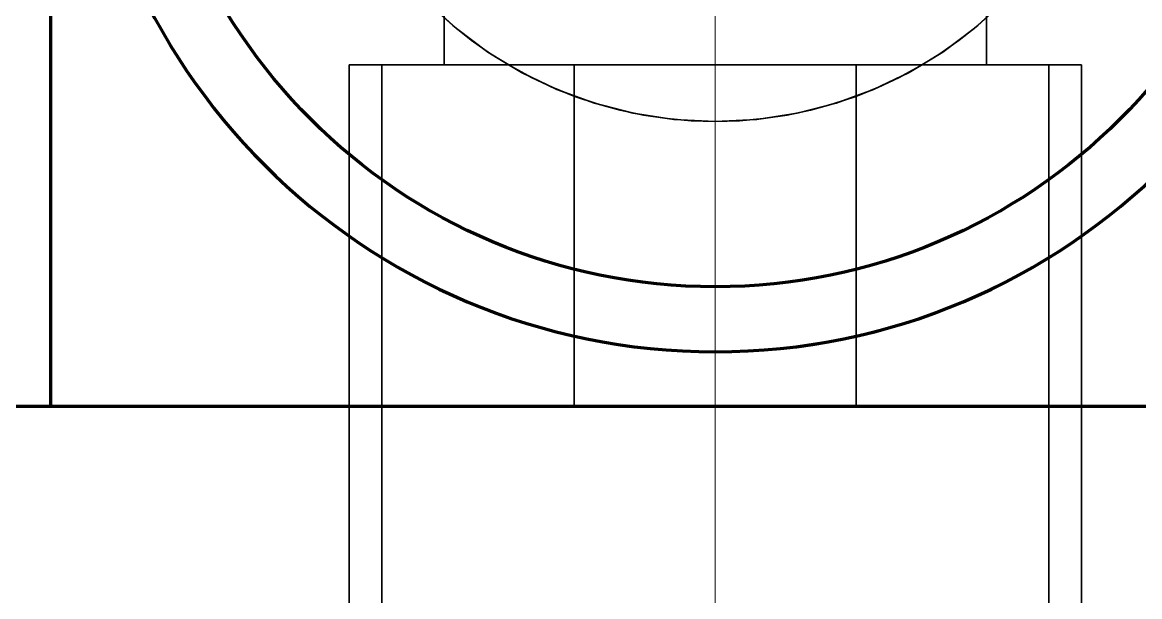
# Model space of a CAD drawing. Header units: millimetres. Extents: x 0 to 2382, y 0 to 420.
# Drawn here: x 159.235 to 163.356, y 304.093 to 306.212 of the extents above; entities that cross this region are included whole.
import ezdxf

# ---------------------------------------------------------------- set-up
doc = ezdxf.new("R2010")
doc.units = ezdxf.units.MM
doc.linetypes.add('IRAM-E-TRAZOS', pattern=[5, 4, -1])
doc.linetypes.add('IRAM-F-TRAZO-PUNTO', pattern=[20, 15, -2, 1, -2])
for name, color, linetype, lineweight in [('01-VISIBLE', 7, 'CONTINUOUS', 70), ('02-OCULTA', 4, 'IRAM-E-TRAZOS', 35), ('03-EJE', 1, 'IRAM-F-TRAZO-PUNTO', 18)]:
    doc.layers.add(name, color=color, linetype=linetype, lineweight=lineweight)

msp = doc.modelspace()

# ---------------------------------------------------------------- linework, layer by layer
at = {"layer": '01-VISIBLE'}
msp.add_line((159.3409, 304.7963), (159.3409, 307.7963), dxfattribs=at)
msp.add_lwpolyline([(159.2012, 304.7963), (159.2516, 304.7963), (159.3019, 304.7963), (159.3523, 304.7963), (159.4026, 304.7963), (159.4529, 304.7963), (159.5033, 304.7963), (159.5536, 304.7963), (159.6039, 304.7963), (159.6543, 304.7963), (159.7046, 304.7963), (159.7549, 304.7963), (159.8053, 304.7963), (159.8556, 304.7963), (159.9059, 304.7963), (159.9563, 304.7963), (160.0066, 304.7963), (160.0569, 304.7963), (160.1073, 304.7963), (160.1576, 304.7963), (160.2079, 304.7963), (160.2583, 304.7963), (160.3086, 304.7963), (160.359, 304.7963), (160.4093, 304.7963), (160.4596, 304.7963), (160.51, 304.7963), (160.5603, 304.7963), (160.6106, 304.7963), (160.661, 304.7963), (160.7113, 304.7963), (160.7616, 304.7963), (160.812, 304.7963), (160.8623, 304.7963), (160.9126, 304.7963), (160.963, 304.7963), (161.0133, 304.7963), (161.0636, 304.7963), (161.114, 304.7963), (161.1643, 304.7963), (161.2147, 304.7963), (161.265, 304.7963), (161.3153, 304.7963), (161.3657, 304.7963), (161.416, 304.7963), (161.4663, 304.7963), (161.5167, 304.7963), (161.567, 304.7963), (161.6173, 304.7963), (161.6677, 304.7963), (161.718, 304.7963), (161.7683, 304.7963), (161.8187, 304.7963), (161.869, 304.7963), (161.9193, 304.7963), (161.9697, 304.7963), (162.02, 304.7963), (162.0704, 304.7963), (162.1207, 304.7963), (162.171, 304.7963), (162.2214, 304.7963), (162.2717, 304.7963), (162.322, 304.7963), (162.3724, 304.7963), (162.4227, 304.7963), (162.473, 304.7963), (162.5234, 304.7963), (162.5737, 304.7963), (162.624, 304.7963), (162.6744, 304.7963), (162.7247, 304.7963), (162.775, 304.7963), (162.8254, 304.7963), (162.8757, 304.7963), (162.9261, 304.7963), (162.9764, 304.7963), (163.0267, 304.7963), (163.0771, 304.7963), (163.1274, 304.7963), (163.1777, 304.7963), (163.2281, 304.7963), (163.2784, 304.7963), (163.3287, 304.7963), (163.3791, 304.7963)], dxfattribs=at)
msp.add_circle((161.7909, 307.3463), 2.11, dxfattribs=at)
for start, end in [(90, -90), (-90, 90)]:
    msp.add_arc((161.7909, 307.3463), 2.35, start, end, dxfattribs=at)
at = {"layer": '02-OCULTA'}
for p, q in [((159.3409, 304.7963), (159.3409, 307.7963)), ((160.7909, 306.0549), (160.7909, 306.3349)), ((162.7909, 306.0549), (162.7909, 306.3349)), ((160.4409, 302.5549), (160.4409, 306.0549)), ((160.5609, 302.5549), (160.5609, 306.0549)), ((161.2709, 304.7963), (161.2709, 306.0549)), ((162.3109, 304.7963), (162.3109, 306.0549)), ((163.0209, 302.5549), (163.0209, 306.0549)), ((163.1409, 302.5549), (163.1409, 306.0549)), ((159.8409, 304.7963), (163.7409, 304.7963)), ((159.8409, 304.7963), (163.7409, 304.7963))]:
    msp.add_line(p, q, dxfattribs=at)
for points in [[(163.1409, 306.0549), (163.0909, 306.0549), (163.0409, 306.0549), (162.9909, 306.0549), (162.9409, 306.0549), (162.8909, 306.0549), (162.8409, 306.0549), (162.7909, 306.0549), (162.7409, 306.0549), (162.6909, 306.0549), (162.6409, 306.0549), (162.5909, 306.0549), (162.5409, 306.0549), (162.4909, 306.0549), (162.4409, 306.0549), (162.3909, 306.0549), (162.3409, 306.0549), (162.2909, 306.0549), (162.2409, 306.0549), (162.1909, 306.0549), (162.1409, 306.0549), (162.0909, 306.0549), (162.0409, 306.0549), (161.9909, 306.0549), (161.9409, 306.0549), (161.8909, 306.0549), (161.8409, 306.0549), (161.7909, 306.0549), (161.7409, 306.0549), (161.6909, 306.0549), (161.6409, 306.0549), (161.5909, 306.0549), (161.5409, 306.0549), (161.4909, 306.0549), (161.4409, 306.0549), (161.3909, 306.0549), (161.3409, 306.0549), (161.2909, 306.0549), (161.2409, 306.0549), (161.1909, 306.0549), (161.1409, 306.0549), (161.0909, 306.0549), (161.0409, 306.0549), (160.9909, 306.0549), (160.9409, 306.0549), (160.8909, 306.0549), (160.8409, 306.0549), (160.7909, 306.0549), (160.7409, 306.0549), (160.6909, 306.0549), (160.6409, 306.0549), (160.5909, 306.0549), (160.5409, 306.0549), (160.4909, 306.0549), (160.4409, 306.0549)], [(160.4409, 306.0549), (160.4909, 306.0549), (160.5409, 306.0549), (160.5909, 306.0549), (160.6409, 306.0549), (160.6909, 306.0549), (160.7409, 306.0549), (160.7909, 306.0549), (160.8409, 306.0549), (160.8909, 306.0549), (160.9409, 306.0549), (160.9909, 306.0549), (161.0409, 306.0549), (161.0909, 306.0549), (161.1409, 306.0549), (161.1909, 306.0549), (161.2409, 306.0549), (161.2909, 306.0549), (161.3409, 306.0549), (161.3909, 306.0549), (161.4409, 306.0549), (161.4909, 306.0549), (161.5409, 306.0549), (161.5909, 306.0549), (161.6409, 306.0549), (161.6909, 306.0549), (161.7409, 306.0549), (161.7909, 306.0549), (161.8409, 306.0549), (161.8909, 306.0549), (161.9409, 306.0549), (161.9909, 306.0549), (162.0409, 306.0549), (162.0909, 306.0549), (162.1409, 306.0549), (162.1909, 306.0549), (162.2409, 306.0549), (162.2909, 306.0549), (162.3409, 306.0549), (162.3909, 306.0549), (162.4409, 306.0549), (162.4909, 306.0549), (162.5409, 306.0549), (162.5909, 306.0549), (162.6409, 306.0549), (162.6909, 306.0549), (162.7409, 306.0549), (162.7909, 306.0549), (162.8409, 306.0549), (162.8909, 306.0549), (162.9409, 306.0549), (162.9909, 306.0549), (163.0409, 306.0549), (163.0909, 306.0549), (163.1409, 306.0549)], [(163.0209, 306.0549), (162.9706, 306.0549), (162.9204, 306.0549), (162.8702, 306.0549), (162.82, 306.0549), (162.7698, 306.0549), (162.7196, 306.0549), (162.6694, 306.0549), (162.6192, 306.0549), (162.569, 306.0549), (162.5188, 306.0549), (162.4686, 306.0549), (162.4184, 306.0549), (162.3682, 306.0549), (162.318, 306.0549), (162.2678, 306.0549), (162.2176, 306.0549), (162.1674, 306.0549), (162.1172, 306.0549), (162.067, 306.0549), (162.0168, 306.0549), (161.9666, 306.0549), (161.9164, 306.0549), (161.8662, 306.0549), (161.816, 306.0549), (161.7657, 306.0549), (161.7155, 306.0549), (161.6653, 306.0549), (161.6151, 306.0549), (161.5649, 306.0549), (161.5147, 306.0549), (161.4645, 306.0549), (161.4143, 306.0549), (161.3641, 306.0549), (161.3139, 306.0549), (161.2637, 306.0549), (161.2135, 306.0549), (161.1633, 306.0549), (161.1131, 306.0549), (161.0629, 306.0549), (161.0127, 306.0549), (160.9625, 306.0549), (160.9123, 306.0549), (160.8621, 306.0549), (160.8119, 306.0549), (160.7617, 306.0549), (160.7115, 306.0549), (160.6613, 306.0549), (160.6111, 306.0549), (160.5609, 306.0549)], [(160.5609, 306.0549), (160.6111, 306.0549), (160.6613, 306.0549), (160.7115, 306.0549), (160.7617, 306.0549), (160.8119, 306.0549), (160.8621, 306.0549), (160.9123, 306.0549), (160.9625, 306.0549), (161.0127, 306.0549), (161.0629, 306.0549), (161.1131, 306.0549), (161.1633, 306.0549), (161.2135, 306.0549), (161.2637, 306.0549), (161.3139, 306.0549), (161.3641, 306.0549), (161.4143, 306.0549), (161.4645, 306.0549), (161.5147, 306.0549), (161.5649, 306.0549), (161.6151, 306.0549), (161.6653, 306.0549), (161.7155, 306.0549), (161.7657, 306.0549), (161.816, 306.0549), (161.8662, 306.0549), (161.9164, 306.0549), (161.9666, 306.0549), (162.0168, 306.0549), (162.067, 306.0549), (162.1172, 306.0549), (162.1674, 306.0549), (162.2176, 306.0549), (162.2678, 306.0549), (162.318, 306.0549), (162.3682, 306.0549), (162.4184, 306.0549), (162.4686, 306.0549), (162.5188, 306.0549), (162.569, 306.0549), (162.6192, 306.0549), (162.6694, 306.0549), (162.7196, 306.0549), (162.7698, 306.0549), (162.82, 306.0549), (162.8702, 306.0549), (162.9204, 306.0549), (162.9706, 306.0549), (163.0209, 306.0549)], [(162.7909, 306.0549), (162.7409, 306.0549), (162.6909, 306.0549), (162.6409, 306.0549), (162.5909, 306.0549), (162.5409, 306.0549), (162.4909, 306.0549), (162.4409, 306.0549), (162.3909, 306.0549), (162.3409, 306.0549), (162.2909, 306.0549), (162.2409, 306.0549), (162.1909, 306.0549), (162.1409, 306.0549), (162.0909, 306.0549), (162.0409, 306.0549), (161.9909, 306.0549), (161.9409, 306.0549), (161.8909, 306.0549), (161.8409, 306.0549), (161.7909, 306.0549), (161.7409, 306.0549), (161.6909, 306.0549), (161.6409, 306.0549), (161.5909, 306.0549), (161.5409, 306.0549), (161.4909, 306.0549), (161.4409, 306.0549), (161.3909, 306.0549), (161.3409, 306.0549), (161.2909, 306.0549), (161.2409, 306.0549), (161.1909, 306.0549), (161.1409, 306.0549), (161.0909, 306.0549), (161.0409, 306.0549), (160.9909, 306.0549), (160.9409, 306.0549), (160.8909, 306.0549), (160.8409, 306.0549), (160.7909, 306.0549)], [(160.7909, 306.0549), (160.8409, 306.0549), (160.8909, 306.0549), (160.9409, 306.0549), (160.9909, 306.0549), (161.0409, 306.0549), (161.0909, 306.0549), (161.1409, 306.0549), (161.1909, 306.0549), (161.2409, 306.0549), (161.2909, 306.0549), (161.3409, 306.0549), (161.3909, 306.0549), (161.4409, 306.0549), (161.4909, 306.0549), (161.5409, 306.0549), (161.5909, 306.0549), (161.6409, 306.0549), (161.6909, 306.0549), (161.7409, 306.0549), (161.7909, 306.0549), (161.8409, 306.0549), (161.8909, 306.0549), (161.9409, 306.0549), (161.9909, 306.0549), (162.0409, 306.0549), (162.0909, 306.0549), (162.1409, 306.0549), (162.1909, 306.0549), (162.2409, 306.0549), (162.2909, 306.0549), (162.3409, 306.0549), (162.3909, 306.0549), (162.4409, 306.0549), (162.4909, 306.0549), (162.5409, 306.0549), (162.5909, 306.0549), (162.6409, 306.0549), (162.6909, 306.0549), (162.7409, 306.0549), (162.7909, 306.0549)], [(162.3109, 306.0549), (162.2589, 306.0549), (162.2069, 306.0549), (162.1549, 306.0549), (162.1029, 306.0549), (162.0509, 306.0549), (161.9989, 306.0549), (161.9469, 306.0549), (161.8949, 306.0549), (161.8429, 306.0549), (161.7909, 306.0549), (161.7389, 306.0549), (161.6869, 306.0549), (161.6349, 306.0549), (161.5829, 306.0549), (161.5309, 306.0549), (161.4789, 306.0549), (161.4269, 306.0549), (161.3749, 306.0549), (161.3229, 306.0549), (161.2709, 306.0549)], [(161.2709, 306.0549), (161.3229, 306.0549), (161.3749, 306.0549), (161.4269, 306.0549), (161.4789, 306.0549), (161.5309, 306.0549), (161.5829, 306.0549), (161.6349, 306.0549), (161.6869, 306.0549), (161.7389, 306.0549), (161.7909, 306.0549), (161.8429, 306.0549), (161.8949, 306.0549), (161.9469, 306.0549), (161.9989, 306.0549), (162.0509, 306.0549), (162.1029, 306.0549), (162.1549, 306.0549), (162.2069, 306.0549), (162.2589, 306.0549), (162.3109, 306.0549)], [(163.3909, 304.7963), (163.3409, 304.7963), (163.2909, 304.7963), (163.2409, 304.7963), (163.1909, 304.7963), (163.1409, 304.7963), (163.0909, 304.7963), (163.0409, 304.7963), (162.9909, 304.7963), (162.9409, 304.7963), (162.8909, 304.7963), (162.8409, 304.7963), (162.7909, 304.7963), (162.7409, 304.7963), (162.6909, 304.7963), (162.6409, 304.7963), (162.5909, 304.7963), (162.5409, 304.7963), (162.4909, 304.7963), (162.4409, 304.7963), (162.3909, 304.7963), (162.3409, 304.7963), (162.2909, 304.7963), (162.2409, 304.7963), (162.1909, 304.7963), (162.1409, 304.7963), (162.0909, 304.7963), (162.0409, 304.7963), (161.9909, 304.7963), (161.9409, 304.7963), (161.8909, 304.7963), (161.8409, 304.7963), (161.7909, 304.7963), (161.7409, 304.7963), (161.6909, 304.7963), (161.6409, 304.7963), (161.5909, 304.7963), (161.5409, 304.7963), (161.4909, 304.7963), (161.4409, 304.7963), (161.3909, 304.7963), (161.3409, 304.7963), (161.2909, 304.7963), (161.2409, 304.7963), (161.1909, 304.7963), (161.1409, 304.7963), (161.0909, 304.7963), (161.0409, 304.7963), (160.9909, 304.7963), (160.9409, 304.7963), (160.8909, 304.7963), (160.8409, 304.7963), (160.7909, 304.7963), (160.7409, 304.7963), (160.6909, 304.7963), (160.6409, 304.7963), (160.5909, 304.7963), (160.5409, 304.7963), (160.4909, 304.7963), (160.4409, 304.7963), (160.3909, 304.7963), (160.3409, 304.7963), (160.2909, 304.7963), (160.2409, 304.7963), (160.1909, 304.7963), (160.1409, 304.7963), (160.0909, 304.7963), (160.0409, 304.7963), (159.9909, 304.7963), (159.9409, 304.7963), (159.8909, 304.7963), (159.8409, 304.7963), (159.7909, 304.7963), (159.7409, 304.7963), (159.6909, 304.7963), (159.6409, 304.7963), (159.5909, 304.7963), (159.5409, 304.7963), (159.4909, 304.7963), (159.4409, 304.7963), (159.3909, 304.7963), (159.3409, 304.7963), (159.2909, 304.7963), (159.2409, 304.7963), (159.1909, 304.7963)], [(163.3956, 304.7963), (163.3455, 304.7963), (163.2953, 304.7963), (163.2452, 304.7963), (163.195, 304.7963), (163.1449, 304.7963), (163.0947, 304.7963), (163.0446, 304.7963), (162.9944, 304.7963), (162.9443, 304.7963), (162.8941, 304.7963), (162.844, 304.7963), (162.7938, 304.7963), (162.7437, 304.7963), (162.6935, 304.7963), (162.6434, 304.7963), (162.5932, 304.7963), (162.5431, 304.7963), (162.4929, 304.7963), (162.4428, 304.7963), (162.3926, 304.7963), (162.3425, 304.7963), (162.2923, 304.7963), (162.2422, 304.7963), (162.192, 304.7963), (162.1419, 304.7963), (162.0917, 304.7963), (162.0416, 304.7963), (161.9914, 304.7963), (161.9413, 304.7963), (161.8911, 304.7963), (161.841, 304.7963), (161.7909, 304.7963), (161.7407, 304.7963), (161.6906, 304.7963), (161.6404, 304.7963), (161.5903, 304.7963), (161.5401, 304.7963), (161.49, 304.7963), (161.4398, 304.7963), (161.3897, 304.7963), (161.3395, 304.7963), (161.2894, 304.7963), (161.2392, 304.7963), (161.1891, 304.7963), (161.1389, 304.7963), (161.0888, 304.7963), (161.0386, 304.7963), (160.9885, 304.7963), (160.9383, 304.7963), (160.8882, 304.7963), (160.838, 304.7963), (160.7879, 304.7963), (160.7377, 304.7963), (160.6876, 304.7963), (160.6374, 304.7963), (160.5873, 304.7963), (160.5371, 304.7963), (160.487, 304.7963), (160.4368, 304.7963), (160.3867, 304.7963), (160.3365, 304.7963), (160.2864, 304.7963), (160.2362, 304.7963), (160.1861, 304.7963), (160.1359, 304.7963), (160.0858, 304.7963), (160.0356, 304.7963), (159.9855, 304.7963), (159.9353, 304.7963), (159.8852, 304.7963), (159.835, 304.7963), (159.7849, 304.7963), (159.7347, 304.7963), (159.6846, 304.7963), (159.6344, 304.7963), (159.5843, 304.7963), (159.5341, 304.7963), (159.484, 304.7963), (159.4338, 304.7963), (159.3837, 304.7963), (159.3335, 304.7963), (159.2834, 304.7963), (159.2332, 304.7963)], [(159.2332, 304.7963), (159.2834, 304.7963), (159.3335, 304.7963), (159.3837, 304.7963), (159.4338, 304.7963), (159.484, 304.7963), (159.5341, 304.7963), (159.5843, 304.7963), (159.6344, 304.7963), (159.6846, 304.7963), (159.7347, 304.7963), (159.7849, 304.7963), (159.835, 304.7963), (159.8852, 304.7963), (159.9353, 304.7963), (159.9855, 304.7963), (160.0356, 304.7963), (160.0858, 304.7963), (160.1359, 304.7963), (160.1861, 304.7963), (160.2362, 304.7963), (160.2864, 304.7963), (160.3365, 304.7963), (160.3867, 304.7963), (160.4368, 304.7963), (160.487, 304.7963), (160.5371, 304.7963), (160.5873, 304.7963), (160.6374, 304.7963), (160.6876, 304.7963), (160.7377, 304.7963), (160.7879, 304.7963), (160.838, 304.7963), (160.8882, 304.7963), (160.9383, 304.7963), (160.9885, 304.7963), (161.0386, 304.7963), (161.0888, 304.7963), (161.1389, 304.7963), (161.1891, 304.7963), (161.2392, 304.7963), (161.2894, 304.7963), (161.3395, 304.7963), (161.3897, 304.7963), (161.4398, 304.7963), (161.49, 304.7963), (161.5401, 304.7963), (161.5903, 304.7963), (161.6404, 304.7963), (161.6906, 304.7963), (161.7407, 304.7963), (161.7909, 304.7963), (161.841, 304.7963), (161.8911, 304.7963), (161.9413, 304.7963), (161.9914, 304.7963), (162.0416, 304.7963), (162.0917, 304.7963), (162.1419, 304.7963), (162.192, 304.7963), (162.2422, 304.7963), (162.2923, 304.7963), (162.3425, 304.7963), (162.3926, 304.7963), (162.4428, 304.7963), (162.4929, 304.7963), (162.5431, 304.7963), (162.5932, 304.7963), (162.6434, 304.7963), (162.6935, 304.7963), (162.7437, 304.7963), (162.7938, 304.7963), (162.844, 304.7963), (162.8941, 304.7963), (162.9443, 304.7963), (162.9944, 304.7963), (163.0446, 304.7963), (163.0947, 304.7963), (163.1449, 304.7963), (163.195, 304.7963), (163.2452, 304.7963), (163.2953, 304.7963), (163.3455, 304.7963), (163.3956, 304.7963)], [(159.3409, 304.7963), (159.3909, 304.7963), (159.4409, 304.7963), (159.4909, 304.7963), (159.5409, 304.7963), (159.5909, 304.7963), (159.6409, 304.7963), (159.6909, 304.7963), (159.7409, 304.7963), (159.7909, 304.7963), (159.8409, 304.7963)], [(159.3409, 304.7963), (159.3909, 304.7963), (159.4409, 304.7963), (159.4909, 304.7963), (159.5409, 304.7963), (159.5909, 304.7963), (159.6409, 304.7963), (159.6909, 304.7963), (159.7409, 304.7963), (159.7909, 304.7963), (159.8409, 304.7963)], [(162.3109, 304.7963), (162.2589, 304.7963), (162.2069, 304.7963), (162.1549, 304.7963), (162.1029, 304.7963), (162.0509, 304.7963), (161.9989, 304.7963), (161.9469, 304.7963), (161.8949, 304.7963), (161.8429, 304.7963), (161.7909, 304.7963), (161.7389, 304.7963), (161.6869, 304.7963), (161.6349, 304.7963), (161.5829, 304.7963), (161.5309, 304.7963), (161.4789, 304.7963), (161.4269, 304.7963), (161.3749, 304.7963), (161.3229, 304.7963), (161.2709, 304.7963)], [(161.2709, 304.7963), (161.3229, 304.7963), (161.3749, 304.7963), (161.4269, 304.7963), (161.4789, 304.7963), (161.5309, 304.7963), (161.5829, 304.7963), (161.6349, 304.7963), (161.6869, 304.7963), (161.7389, 304.7963), (161.7909, 304.7963), (161.8429, 304.7963), (161.8949, 304.7963), (161.9469, 304.7963), (161.9989, 304.7963), (162.0509, 304.7963), (162.1029, 304.7963), (162.1549, 304.7963), (162.2069, 304.7963), (162.2589, 304.7963), (162.3109, 304.7963)]]:
    msp.add_lwpolyline(points, dxfattribs=at)
for radius in [2.35, 1.5]:
    msp.add_circle((161.7909, 307.3463), radius, dxfattribs=at)
for start, end in [(162.5424, -90), (-90, 17.4576)]:
    msp.add_arc((161.7909, 307.3463), 1.5, start, end, dxfattribs=at)
at = {"layer": '03-EJE'}
for p, q in [((161.7909, 214.9094), (161.7909, 313.855)), ((161.7909, 304.6963), (161.7909, 309.9963))]:
    msp.add_line(p, q, dxfattribs=at)

doc.saveas('drawing.dxf')
